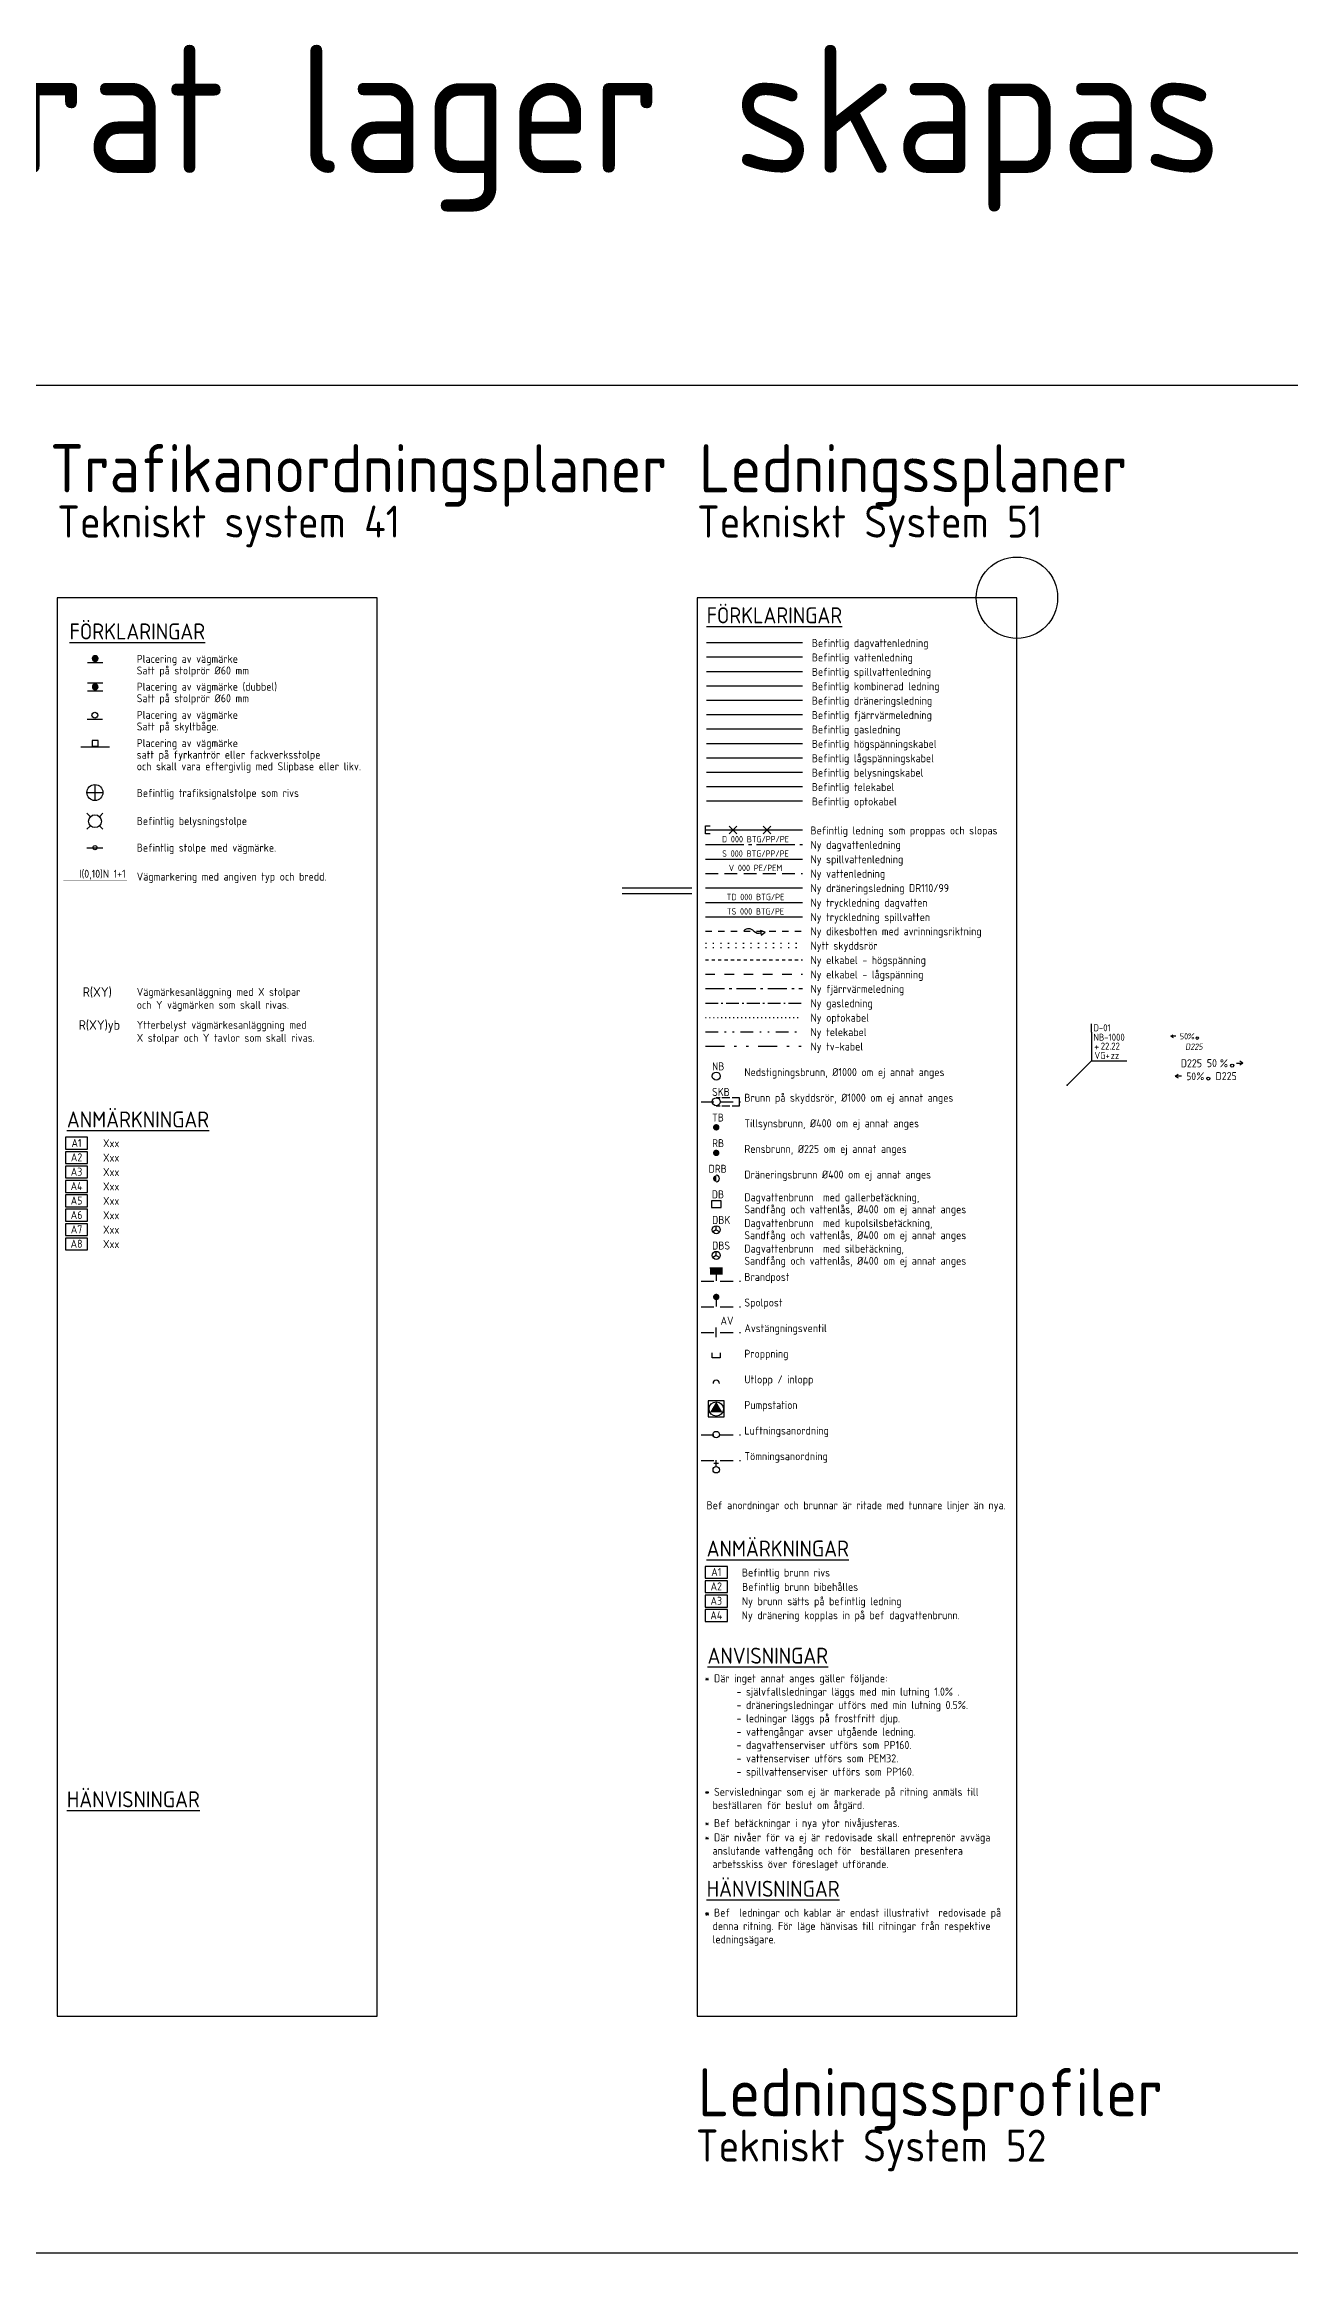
# Model space of a CAD drawing. Header units: metres. Extents: x 117469 to 120646, y 6145375 to 6148679.
# Drawn here: x 119257 to 119646, y 6145375 to 6146065 of the extents above; entities that cross this region are included whole.
import ezdxf
from ezdxf.enums import TextEntityAlignment as Align

# ---------------------------------------------------------------- set-up
doc = ezdxf.new("R2010")
doc.units = ezdxf.units.M
for name, pattern in [('1_1', [2, 1, -1]), ('AA_CENTER_4', [6.5, 4, -1, 0.5, -1]), ('AA_CENTER_6', [9.75, 6, -1.5, 0.75, -1.5]), ('AA_DASHED_1', [2, 1, -1]), ('AA_DASHED_2', [4, 2, -2]), ('AA_DASHED_3', [6, 3, -3]), ('AA_DIVIDE_4', [11, 4, -2, 0.5, -2, 0.5, -2]), ('AA_DIVIDE_6', [16.5, 6, -3, 0.75, -3, 0.75, -3]), ('AA_DOT_2', [1.25, 0.25, -1]), ('AA_DOT_3', [2.35, 0.35, -2]), ('BH90-PMB-DV', [16, 12, -1.5, 1, -1.5]), ('BH90-PMB-SPV', [16, 8, 8]), ('BH90-PMB-V', [6, 4, -2])]:
    doc.linetypes.add(name, pattern=pattern)
doc.layers.get('0').update_dxf_attribs({"linetype": 'CONTINUOUS'})
doc.layers.get('DEFPOINTS').update_dxf_attribs({"color": 5, "linetype": 'CONTINUOUS'})
for name, color, linetype in [('02_dib', 1, 'AA_DASHED_2'), ('05_rinnpil', 3, 'CONTINUOUS'), ('41_1+1(01)', 9, '1_1'), ('41_anm', 1, 'CONTINUOUS'), ('41_b_stolpe', 9, 'CONTINUOUS'), ('41_b_tsignal', 9, 'CONTINUOUS'), ('41_stolpe', 4, 'CONTINUOUS'), ('41_txt', 1, 'CONTINUOUS'), ('51_anm', 1, 'CONTINUOUS'), ('51_B-ledn-BEL', 1, 'BBEL'), ('51_B-ledn-D', 83, 'BDAG'), ('51_B-ledn-DR1', 83, 'DRANERINGSLEDN_1'), ('51_B-ledn-EL-HOG', 1, 'BHSP'), ('51_B-ledn-EL-LAG', 1, 'BLSP'), ('51_B-ledn-FV', 1, 'BFV'), ('51_B-ledn-GAS', 1, 'BGAS'), ('51_B-ledn-K', 23, 'BSPILL'), ('51_B-ledn-OPTO', 1, 'BOPTO'), ('51_B-ledn-S', 243, 'BSPILL'), ('51_B-ledn-TELE', 1, 'BTELE'), ('51_B-ledn-V', 173, 'BV'), ('51_b_dim', 4, 'CONTINUOUS'), ('51_br_txt', 1, 'CONTINUOUS'), ('51_ledn-DR2', 80, 'DRAN2'), ('51_ledn-FV', 7, 'AA_CENTER_6'), ('51_ledn-GAS', 7, 'AA_CENTER_4'), ('51_ledn-OPTO', 7, 'AA_DOT_2'), ('51_ledn-SKYDD', 7, 'AA_DOT_3'), ('51_ledn-TV', 7, 'AA_DIVIDE_6'), ('51_slopas', 7, 'CONTINUOUS'), ('51_txt', 1, 'CONTINUOUS'), ('51_txt_dim', 1, 'CONTINUOUS'), ('51_txt_lut', 2, 'CONTINUOUS'), ('H_BR_NR', 5, 'CONTINUOUS'), ('M-410A', 7, 'CONTINUOUS'), ('M-410B', 7, 'CONTINUOUS'), ('M-410C', 7, 'CONTINUOUS'), ('M-410D', 7, 'CONTINUOUS'), ('M-410E', 80, 'CONTINUOUS'), ('M-410F', 80, 'CONTINUOUS'), ('M-410H', 7, 'CONTINUOUS'), ('M-411', 240, 'BH90-PMB-SPV'), ('M-411tr', 240, 'BH90_VA_S_TR_PROJ'), ('M-412', 80, 'BH90-PMB-DV'), ('M-412tr', 80, 'BH90_VA_D_TR_PROJ'), ('M-413', 80, 'DRAN1'), ('M-414', 170, 'BH90-PMB-V'), ('M-414B', 3, 'CONTINUOUS'), ('M-423B', 3, 'CONTINUOUS'), ('M-423D', 170, 'CONTINUOUS'), ('M-423H', 170, 'CONTINUOUS'), ('M-423I', 170, 'CONTINUOUS'), ('M-423J', 170, 'CONTINUOUS'), ('M-432', 1, 'CONTINUOUS'), ('M-712D', 7, 'AA_DASHED_1'), ('M-712F', 7, 'AA_DASHED_3'), ('M-752', 7, 'AA_DIVIDE_4')]:
    doc.layers.add(name, color=color, linetype=linetype)
doc.styles.add('ISO', font='iso.shx')
doc.linetypes.add('BBEL', pattern='A,10,-2,["Eb",ISO,S=2,R=0,X=-1,Y=-1],-2.1', length=14.1)
doc.linetypes.add('BDAG', pattern='A,5,-1.5,1,-1.5,5,["/",ISO,S=2,R=0,X=-1,Y=-1],5,-1.5,1,-1.5,5', length=28)
doc.linetypes.add('BFV', pattern='A,10,-2,["FV",ISO,S=2,R=0,X=-1,Y=-1],-2.5', length=14.5)
doc.linetypes.add('BGAS', pattern='A,10,-2,["G",ISO,S=2,R=0,X=-1,Y=-1],-1.2', length=13.2)
doc.linetypes.add('BH90_VA_D_TR_PROJ', pattern='A,6,-1.5,1,-1.5,5,[1,VV.SHX,S=1,R=0,X=2,Y=0],0.01,[1,VV.SHX,S=0.95,R=0,X=2,Y=0],0.01,[1,VV.SHX,S=0.9,R=0,X=2,Y=0],0.01,[1,VV.SHX,S=0.8,R=0,X=2,Y=0],0.01,[1,VV.SHX,S=0.7,R=0,X=2,Y=0],0.01,[1,VV.SHX,S=0.6,R=0,X=2,Y=0],1', length=16.05)
doc.linetypes.add('BH90_VA_S_TR_PROJ', pattern='A,15,[1,VV.SHX,S=1,R=0,X=0,Y=0],0.01,[1,VV.SHX,S=0.9,R=0,X=0,Y=0],0.01,[1,VV.SHX,S=0.8,R=0,X=0,Y=0],0.01,[1,VV.SHX,S=0.7,R=0,X=0,Y=0],0.01,[1,VV.SHX,S=0.6,R=0,X=0,Y=0]', length=15.04)
doc.linetypes.add('BHSP', pattern='A,10,-2,["Eh",ISO,S=2,R=0,X=-1,Y=-1],-2.1', length=14.1)
doc.linetypes.add('BLSP', pattern='A,10,-2,["El",ISO,S=2,R=0,X=-1,Y=-1],-1.5', length=13.5)
doc.linetypes.add('BOPTO', pattern='A,10,-2,["To",ISO,S=2,R=0,X=-1,Y=-1],-2.3', length=14.3)
doc.linetypes.add('BSPILL', pattern='A,10,["/",ISO,S=2,R=0,X=-1,Y=-1],20', length=30)
doc.linetypes.add('BTELE', pattern='A,10,-2,["Te",ISO,S=2,R=0,X=-1,Y=-1],-2.3', length=14.3)
doc.linetypes.add('BV', pattern='A,3,-2,3,["/",ISO,S=2,R=0,X=-1,Y=-1],3,-2,6,-2,3', length=24)
doc.linetypes.add('DRAN1', pattern='A,6,0,["/",ISO,S=1.4,R=80,X=0,Y=0],-3', length=9)
doc.linetypes.add('DRAN2', pattern='A,6,0,["/",ISO,S=1.4,R=170,X=0,Y=0],-3', length=9)
doc.linetypes.add('DRANERINGSLEDN_1', pattern='A,6,0,["/",ISO,S=1.4,R=80,X=0,Y=0],-3', length=9)

# ---------------------------------------------------------------- blocks, each defined once
blk = doc.blocks.new('_VV-1S')
blk.add_line((4.49, -1.22), (-4.49, -1.22))
at = {"flags": 128}
blk.add_lwpolyline([(-0.9, -0.9), (0.9, -0.9), (0.9, 0.9), (-0.9, 0.9)], close=True, dxfattribs=at)
blk = doc.blocks.new('_TS-2')
blk.add_line((-2.4, -1.21), (2.4, -1.21))
blk.add_circle((0, 0), 0.9)
blk = doc.blocks.new('SYM9')
for p, q in [((-0.28, 0.28), (-0.5, 0.5)), ((0.28, 0.28), (0.5, 0.5)), ((-0.28, -0.28), (-0.5, -0.5)), ((0.28, -0.28), (0.5, -0.5))]:
    blk.add_line(p, q)
blk.add_circle((0, 0), 0.4)
blk = doc.blocks.new('SYM32')
blk.add_line((-0.5, 0), (0.5, 0))
blk.add_circle((0, 0), 0.13)
blk = doc.blocks.new('SYM53')
for p, q in [((-0.5, 0), (0.5, 0)), ((0, 0.5), (0, -0.5))]:
    blk.add_line(p, q)
blk.add_circle((0, 0), 0.5)
blk = doc.blocks.new('VM_2')
h = blk.add_hatch(color=256)
edge = h.paths.add_edge_path()
edge.add_arc((0, 0), 0.9, 180, 360)
edge.add_arc((0, 0), 0.9, 360, 540)
for p, q in [((2.4, 1.2), (-2.4, 1.2)), ((-2.4, -1.2), (2.4, -1.2))]:
    blk.add_line(p, q)
blk.add_lwpolyline([(-0.9, 0, 1), (0.9, 0, 1)], format="xyb", close=True)
blk = doc.blocks.new('_TS-1')
h = blk.add_hatch(color=256)
edge = h.paths.add_edge_path()
edge.add_arc((0, 0), 0.9, 180, 360)
edge.add_arc((0, 0), 0.9, 360, 540)
blk.add_line((-2.4, -1.2), (2.4, -1.2))
blk.add_lwpolyline([(-0.9, 0, 1), (0.9, 0, 1)], format="xyb", close=True)
blk = doc.blocks.new('_SLLEDN')
at = {"linetype": 'Continuous'}
for p, q in [((1.18, -1.18), (-1.18, 1.18)), ((-1.18, -1.18), (1.18, 1.18))]:
    blk.add_line(p, q, dxfattribs=at)
blk = doc.blocks.new('BH90902f')
at = {"const_width": 1}
blk.add_lwpolyline([(-0.5, 0, 1), (0.5, 0, 1)], format="xyb", close=True, dxfattribs=at)
at = {"color": 1, "style": 'ISO', "flags": 8}
blk.add_attdef('TB', (-1.3, 1.8), '', height=2.5, dxfattribs=at)
blk = doc.blocks.new('BH90904f')
at = {"const_width": 1}
blk.add_lwpolyline([(-0.5, 0, 1), (0.5, 0, 1)], format="xyb", close=True, dxfattribs=at)
at = {"color": 1, "style": 'ISO', "flags": 8}
blk.add_attdef('RB', (-1.3, 1.8), '', height=2.5, dxfattribs=at)
blk = doc.blocks.new('BH90905f')
for p, q in [((1.5, 1), (-1.5, 1)), ((-1.5, 1), (-1.5, -1)), ((1.5, -1), (1.5, 1)), ((-1.5, -1), (1.5, -1))]:
    blk.add_line(p, q)
at = {"color": 1, "style": 'ISO', "flags": 8}
blk.add_attdef('DB1', (-1.4, 1.8), '', height=2.5, dxfattribs=at)
blk = doc.blocks.new('BH90908f')
at = {"color": 1}
for q in [(-1.08, -0.62), (0, 1.25), (1.08, -0.62)]:
    blk.add_line((0, 0), q, dxfattribs=at)
blk.add_circle((0, 0), 1.25)
at = {"color": 1, "style": 'ISO', "flags": 8}
blk.add_attdef('DB', (-1.3, 1.8), '', height=2.5, dxfattribs=at)
blk = doc.blocks.new('BH90922f')
for points in [[(1.25, 1.5), (1.25, 0), (-1.25, 0)], [(-1.25, 0), (-1.25, 1.5)]]:
    blk.add_lwpolyline(points)
blk = doc.blocks.new('BH90923f')
blk.add_arc((0, -1), 1, 0, 180)
blk = doc.blocks.new('BH90901f')
blk.add_circle((0, 0), 1.25)
at = {"color": 1, "style": 'ISO', "flags": 8}
blk.add_attdef('NB', (-1.3, 1.8), '', height=2.5, dxfattribs=at)
blk = doc.blocks.new('BH90917f')
for p, q in [((2, 0), (0, 0)), ((4, -2), (4, 2))]:
    blk.add_line(p, q)
for points in [[(2, 2), (2, -2), (4, 2), (4, -2)], [(4, 2), (4, 2), (4, -2)]]:
    blk.add_solid(points)
blk = doc.blocks.new('BH90903f')
at = {"const_width": 1}
blk.add_lwpolyline([(0, 0.5, 0.414214), (-0.5, 0, 0.414214), (0, -0.5, 0.414214)], format="xyb", dxfattribs=at)
blk.add_arc((0, 0), 1, 270, 90)
at = {"color": 1, "style": 'ISO', "flags": 8}
blk.add_attdef('DRB', (-2.4, 1.8), '', height=2.5, dxfattribs=at)
blk = doc.blocks.new('BH90918f')
blk.add_line((2, 0), (0, 0))
at = {"const_width": 1}
blk.add_lwpolyline([(3, 0.5, 1), (3, -0.5, 1)], format="xyb", close=True, dxfattribs=at)
blk = doc.blocks.new('BH90920f')
blk.add_lwpolyline([(1, 0, 0, 0, 0), (2, 0, 2, 0, 0), (4, 0, 0, 0, 0)], format="xyseb")
blk.add_circle((0, 0), 1)
blk = doc.blocks.new('BH90921f')
blk.add_line((2, 0), (0, 0))
blk.add_lwpolyline([(1, 0.75), (1, -0.75)])
blk.add_circle((3, 0), 1)
blk = doc.blocks.new('BH90924f')
at = {"color": 1}
for p, q in [((-1.25, 0), (-1.25, -1.25)), ((1.25, -1.25), (1.25, 0)), ((-1.25, -1.75), (-1.25, -4.25)), ((-1.25, -5), (-1.25, -7.25)), ((1.25, -4.25), (1.25, -1.75)), ((1.25, -7.25), (1.25, -5)), ((-1.25, -7.25), (1.25, -7.25))]:
    blk.add_line(p, q, dxfattribs=at)
blk.add_circle((0, 0), 1.25)
at = {"color": 1, "style": 'ISO', "flags": 8}
blk.add_attdef('NB', (1.8, 1.3), '', height=2.5, rotation=270, dxfattribs=at)
blk = doc.blocks.new('BH90925f')
blk.add_lwpolyline([(-2.5, -2.5), (2.5, -2.5), (2.5, 2.5), (-2.5, 2.5)], close=True)
blk.add_lwpolyline([(0, 2.25, 0, 3.82, 0), (0, -1, 3.82, 3.82, 0)], format="xyseb")
at = {"color": 1}
blk.add_circle((0, 0), 2.25, dxfattribs=at)
blk = doc.blocks.new('BH90919f')
blk.add_line((1.5, 0), (-1.5, 0))
at = {"color": 1, "style": 'ISO', "flags": 8}
blk.add_attdef('AV', (-2.4, 1.35), '', height=2.5, dxfattribs=at)
blk = doc.blocks.new('_BR_T')
at = {"layer": '51_br_txt', "flags": 128}
blk.add_lwpolyline([(7.62, 16.62), (7.62, 7.63), (18.68, 7.63)], dxfattribs=at)
at = {"layer": 'H_BR_NR'}
blk.add_line((7.62, 16.62), (7.62, 19.19), dxfattribs=at)
at = {"layer": '51_br_txt', "style": 'ISO'}
blk.add_text('+', height=2.64, dxfattribs=at).set_placement((8.37, 10.86))
for tag, p in [('BR-TYP', (8.19, 13.92)), ('GNIV', (10.47, 11.14))]:
    blk.add_attdef(tag, p, '', height=2.2, dxfattribs=at)
at = {"layer": 'H_BR_NR', "style": 'ISO'}
blk.add_attdef('BR-NR', (8.19, 16.9), '', height=2.2, dxfattribs=at)
blk = doc.blocks.new('_VG')
blk.add_point((0, 0))
at = {"style": 'ISO'}
for tag, p in [('TE', (4.74, 2.64)), ('VG', (9.57, 2.64))]:
    blk.add_attdef(tag, p, '', height=2.2, dxfattribs=at)
blk = doc.blocks.new('_LUT-V')
for p, q in [((-8.74, 1.75), (-7.83, 2.35)), ((-8.74, 1.75), (-7.8, 1.14)), ((-6.73, 1.75), (-8.74, 1.75))]:
    blk.add_line(p, q)
blk.add_circle((2, 0.95), 0.498)
at = {"style": 'ISO'}
blk.add_text('%', height=2.5, dxfattribs=at).set_placement((-1.82, 0.46))
blk.add_attdef('LU', text='', height=2.5, dxfattribs=at).set_placement((-2.95, -0.26), align=Align.BOTTOM_RIGHT)
blk = doc.blocks.new('_LUT-H')
for p, q in [((3.74, 1.64), (5.75, 1.64)), ((5.75, 1.64), (4.81, 1.03)), ((5.75, 1.64), (4.83, 2.24))]:
    blk.add_line(p, q)
blk.add_circle((2.41, 0.85), 0.498)
at = {"style": 'ISO'}
blk.add_text('%', height=2.5, dxfattribs=at).set_placement((-1.42, 0.35))
blk.add_attdef('LU', text='', height=2.5, dxfattribs=at).set_placement((-2.34, -0.37), align=Align.BOTTOM_RIGHT)
blk = doc.blocks.new('_ANM')
at = {"color": 0}
blk.add_lwpolyline([(-3.46, -1.95), (3.46, -1.95), (3.46, 1.76), (-3.46, 1.76)], close=True, dxfattribs=at)
at = {"color": 4, "style": 'ISO'}
blk.add_attdef('ANM', text='', height=2.5, dxfattribs=at).set_placement((0, 0), align=Align.MIDDLE_CENTER)
blk = doc.blocks.new('_PIL')
at = {"color": 0, "linetype": 'ByBlock'}
blk.add_lwpolyline([(3.48, -0.36), (2.05, 0.19), (2.29, -1.32)], close=True, dxfattribs=at)
for centre, radius, start, end in [((-1.64, -1.49), 2.21, 42.36378, 135.34793), ((1.55, 1.36), 2.06, 221.38898, 288.1611)]:
    blk.add_arc(centre, radius, start, end, dxfattribs=at)

msp = doc.modelspace()

# ---------------------------------------------------------------- linework, layer by layer
at = {"layer": '02_dib'}
msp.add_line((119463.771, 6145787.957), (119494.18, 6145787.957), dxfattribs=at)
at = {"layer": '41_1+1(01)', "const_width": 0.1}
msp.add_lwpolyline([(119263.032, 6145803.736), (119283.032, 6145803.736)], dxfattribs=at)
at = {"layer": '51_B-ledn-BEL'}
msp.add_line((119464.18, 6145837.589), (119494.18, 6145837.589), dxfattribs=at)
at = {"layer": '51_B-ledn-D'}
msp.add_line((119464.18, 6145878.089), (119494.18, 6145878.089), dxfattribs=at)
at = {"layer": '51_B-ledn-DR1'}
msp.add_line((119464.18, 6145860.089), (119494.18, 6145860.089), dxfattribs=at)
at = {"layer": '51_B-ledn-EL-HOG'}
msp.add_line((119464.18, 6145846.589), (119494.18, 6145846.589), dxfattribs=at)
at = {"layer": '51_B-ledn-EL-LAG'}
msp.add_line((119464.18, 6145842.089), (119494.18, 6145842.089), dxfattribs=at)
at = {"layer": '51_B-ledn-FV'}
msp.add_line((119464.18, 6145855.589), (119494.18, 6145855.589), dxfattribs=at)
at = {"layer": '51_B-ledn-GAS'}
msp.add_line((119464.18, 6145851.089), (119494.18, 6145851.089), dxfattribs=at)
at = {"layer": '51_B-ledn-K'}
msp.add_line((119464.18, 6145864.589), (119494.18, 6145864.589), dxfattribs=at)
at = {"layer": '51_B-ledn-OPTO'}
msp.add_line((119464.18, 6145828.589), (119494.18, 6145828.589), dxfattribs=at)
at = {"layer": '51_B-ledn-S'}
msp.add_line((119464.18, 6145869.089), (119494.18, 6145869.089), dxfattribs=at)
at = {"layer": '51_B-ledn-TELE'}
msp.add_line((119464.18, 6145833.089), (119494.18, 6145833.089), dxfattribs=at)
at = {"layer": '51_B-ledn-V'}
msp.add_line((119464.18, 6145873.589), (119494.18, 6145873.589), dxfattribs=at)
at = {"layer": '51_br_txt', "flags": 128}
msp.add_lwpolyline([(119584.519, 6145747.38), (119576.898, 6145739.747)], dxfattribs=at)
at = {"layer": '51_ledn-DR2'}
msp.add_line((119437.73, 6145799.645), (119459.582, 6145799.645), dxfattribs=at)
at = {"layer": '51_ledn-FV'}
msp.add_line((119463.771, 6145769.957), (119494.18, 6145769.957), dxfattribs=at)
at = {"layer": '51_ledn-GAS'}
msp.add_line((119463.771, 6145765.457), (119494.18, 6145765.457), dxfattribs=at)
at = {"layer": '51_ledn-OPTO'}
msp.add_line((119463.771, 6145760.957), (119492.831, 6145760.957), dxfattribs=at)
at = {"layer": '51_ledn-SKYDD'}
for p, q in [((119463.771, 6145784.147), (119494.18, 6145784.147)), ((119463.771, 6145782.767), (119494.18, 6145782.767))]:
    msp.add_line(p, q, dxfattribs=at)
at = {"layer": '51_ledn-TV'}
msp.add_line((119463.771, 6145751.957), (119494.18, 6145751.957), dxfattribs=at)
at = {"layer": '51_slopas', "color": 1}
msp.add_line((119463.771, 6145819.529), (119494.18, 6145819.529), dxfattribs=at)
at = {"layer": 'DEFPOINTS', "flags": 128}
for points in [[(118644.424, 6145374.981), (120226.36, 6145374.981), (120226.36, 6145958.365), (118644.424, 6145958.365)], [(119261.18, 6145892.089), (119261.18, 6145448.889), (119361.18, 6145448.889), (119361.18, 6145892.089)], [(119461.18, 6145448.889), (119561.18, 6145448.889), (119561.18, 6145892.089), (119461.18, 6145892.089)]]:
    msp.add_lwpolyline(points, close=True, dxfattribs=at)
at = {"layer": 'DEFPOINTS'}
msp.add_circle((119561.18, 6145892.089), 12.72, dxfattribs=at)
at = {"layer": 'M-411'}
msp.add_line((119463.771, 6145810.457), (119494.18, 6145810.457), dxfattribs=at)
at = {"layer": 'M-411tr'}
msp.add_line((119463.771, 6145792.385), (119494.18, 6145792.385), dxfattribs=at)
at = {"layer": 'M-412'}
msp.add_line((119463.771, 6145814.957), (119494.18, 6145814.957), dxfattribs=at)
at = {"layer": 'M-412tr'}
msp.add_line((119463.771, 6145796.885), (119494.18, 6145796.885), dxfattribs=at)
at = {"layer": 'M-413'}
for p, q in [((119437.73, 6145801.457), (119459.582, 6145801.457)), ((119463.771, 6145801.457), (119494.18, 6145801.457))]:
    msp.add_line(p, q, dxfattribs=at)
at = {"layer": 'M-414'}
for p, q in [((119463.771, 6145805.957), (119494.18, 6145805.957)), ((119462.456, 6145734.625), (119474.755, 6145734.625)), ((119462.456, 6145678.561), (119474.755, 6145678.561)), ((119462.456, 6145670.561), (119474.755, 6145670.561)), ((119462.456, 6145662.561), (119474.755, 6145662.561)), ((119462.456, 6145630.561), (119474.755, 6145630.561)), ((119462.456, 6145622.561), (119474.755, 6145622.561))]:
    msp.add_line(p, q, dxfattribs=at)
at = {"layer": 'M-712D'}
msp.add_line((119463.771, 6145778.957), (119494.18, 6145778.957), dxfattribs=at)
at = {"layer": 'M-712F'}
msp.add_line((119463.771, 6145774.457), (119494.18, 6145774.457), dxfattribs=at)
at = {"layer": 'M-752'}
msp.add_line((119463.771, 6145756.457), (119494.18, 6145756.457), dxfattribs=at)

# ---------------------------------------------------------------- block references
at = {"layer": '05_rinnpil'}
msp.add_blockref('_PIL', (119478.975, 6145787.957), dxfattribs=at)
at = {"layer": '41_anm'}
for p, values in [((119267.212, 6145721.75), {'ANM': 'A1'}), ((119267.212, 6145717.25), {'ANM': 'A2'}), ((119267.212, 6145712.75), {'ANM': 'A3'}), ((119267.212, 6145708.25), {'ANM': 'A4'}), ((119267.212, 6145703.75), {'ANM': 'A5'}), ((119267.212, 6145699.25), {'ANM': 'A6'}), ((119267.212, 6145694.75), {'ANM': 'A7'}), ((119267.212, 6145690.25), {'ANM': 'A8'})]:
    msp.add_blockref('_ANM', p, dxfattribs=at).add_auto_attribs(values)
at = {"layer": '41_b_stolpe', "xscale": 5, "yscale": 5, "zscale": 5}
for name, p in [('SYM9', (119272.961, 6145822.266)), ('SYM32', (119272.961, 6145813.975))]:
    msp.add_blockref(name, p, dxfattribs=at)
at = {"layer": '41_b_tsignal', "xscale": 5, "yscale": 5, "zscale": 5}
msp.add_blockref('SYM53', (119272.961, 6145831.231), dxfattribs=at)
at = {"layer": '41_stolpe'}
for name, p in [('_TS-1', (119273.032, 6145873.07)), ('VM_2', (119273.051, 6145864.241)), ('_TS-2', (119272.928, 6145855.387)), ('_VV-1S', (119273.022, 6145846.585))]:
    msp.add_blockref(name, p, dxfattribs=at)
at = {"layer": '51_anm'}
for p, values in [((119467.193, 6145587.687), {'ANM': 'A1'}), ((119467.193, 6145583.187), {'ANM': 'A2'}), ((119467.193, 6145578.687), {'ANM': 'A3'}), ((119467.193, 6145574.187), {'ANM': 'A4'})]:
    msp.add_blockref('_ANM', p, dxfattribs=at).add_auto_attribs(values)
at = {"layer": '51_b_dim'}
ref = msp.add_blockref('_LUT-V', (119616.029, 6145753.765), dxfattribs=dict(at, xscale=0.7687679999944521, yscale=0.7687680004164577, zscale=0.7687680000000002))
ref.add_attrib('LU', '50', dxfattribs={"layer": '0', "height": 1.9219, "style": 'ISO'}).set_placement((119612.071, 6145753.52), align=Align.BOTTOM_LEFT)
at = {"layer": '51_br_txt'}
msp.add_blockref('_BR_T', (119576.898, 6145739.747), dxfattribs=at).add_auto_attribs({'GNIV': '22.22', 'BR-TYP': 'NB-1000', 'BR-NR': 'D-01'})
ref = msp.add_blockref('_VG', (119576.898, 6145739.747), dxfattribs=at)
ref.add_attrib('VG', 'zz', (119590.483, 6145747.986), dxfattribs={"layer": '0', "height": 2.2, "style": 'ISO'})
ref.add_attrib('TE', 'VG+', (119585.412, 6145747.986), dxfattribs={"layer": '0', "height": 2.2, "style": 'ISO'})
at = {"layer": '51_slopas'}
for p in [(119472.435, 6145819.529), (119483.034, 6145819.529)]:
    msp.add_blockref('_SLLEDN', p, dxfattribs=at)
at = {"layer": '51_txt_lut'}
msp.add_blockref('_LUT-H', (119626.048, 6145745.039), dxfattribs=at).add_auto_attribs({'LU': '50'})
ref = msp.add_blockref('_LUT-V', (119619.062, 6145740.943), dxfattribs=dict(at, xscale=0.9609599999967031, yscale=0.9609599998220801, zscale=0.9609600000000003))
ref.add_attrib('LU', '50', dxfattribs={"layer": '0', "height": 2.4024, "style": 'ISO'}).set_placement((119614.114, 6145740.637), align=Align.BOTTOM_LEFT)
at = {"layer": 'M-410A'}
msp.add_blockref('BH90901f', (119467.18, 6145742.625), dxfattribs=at).add_auto_attribs({'NB': 'NB'})
at = {"layer": 'M-410A', "rotation": 90}
msp.add_blockref('BH90924f', (119467.18, 6145734.625), dxfattribs=at).add_auto_attribs({'NB': 'SKB'})
at = {"layer": 'M-410B'}
msp.add_blockref('BH90902f', (119467.18, 6145726.625), dxfattribs=at).add_auto_attribs({'TB': 'TB'})
at = {"layer": 'M-410C'}
msp.add_blockref('BH90904f', (119467.18, 6145718.625), dxfattribs=at).add_auto_attribs({'RB': 'RB'})
at = {"layer": 'M-410D'}
msp.add_blockref('BH90903f', (119467.18, 6145710.625), dxfattribs=at).add_auto_attribs({'DRB': 'DRB'})
at = {"layer": 'M-410E'}
msp.add_blockref('BH90905f', (119467.18, 6145702.625), dxfattribs=at).add_auto_attribs({'DB1': 'DB'})
at = {"layer": 'M-410F'}
for p, values in [((119467.18, 6145694.625), {'DB': 'DBK'}), ((119467.18, 6145686.625), {'DB': 'DBS'})]:
    msp.add_blockref('BH90908f', p, dxfattribs=at).add_auto_attribs(values)
at = {"layer": 'M-410H'}
msp.add_blockref('BH90923f', (119467.18, 6145647.625), dxfattribs=at)
at = {"layer": 'M-414B', "rotation": 270}
msp.add_blockref('BH90922f', (119463.771, 6145819.529), dxfattribs=at)
at = {"layer": 'M-414B'}
msp.add_blockref('BH90922f', (119467.18, 6145654.625), dxfattribs=at)
at = {"layer": 'M-423B'}
msp.add_blockref('BH90925f', (119467.18, 6145638.625), dxfattribs=at)
at = {"layer": 'M-423D'}
ref = msp.add_blockref('BH90919f', (119467.18, 6145662.561), dxfattribs=dict(at, rotation=270))
ref.add_attrib('AV', 'AV', (119468.53, 6145664.961), dxfattribs={"layer": '0', "color": 1, "height": 2.5, "style": 'ISO', "flags": 8})
at = {"layer": 'M-423D', "rotation": 90}
msp.add_blockref('BH90920f', (119467.18, 6145630.625), dxfattribs=at)
at = {"layer": 'M-423H', "rotation": 90}
msp.add_blockref('BH90917f', (119467.18, 6145678.625), dxfattribs=at)
at = {"layer": 'M-423I', "rotation": 90}
msp.add_blockref('BH90918f', (119467.18, 6145670.625), dxfattribs=at)
at = {"layer": 'M-423J', "rotation": 270}
msp.add_blockref('BH90921f', (119467.18, 6145622.625), dxfattribs=at)

# ---------------------------------------------------------------- texts
at = {"layer": '41_txt', "color": 7, "style": 'ISO'}
for s, p in [('%%uFÖRKLARINGAR', (119265.036, 6145879.062)), ('%%uANMÄRKNINGAR', (119264.18, 6145726.583)), ('%%uHÄNVISNINGAR', (119264.18, 6145514.168))]:
    msp.add_text(s, height=5, dxfattribs=at).set_placement(p)
at = {"layer": '41_txt', "style": 'ISO'}
for s, height, p in [('Satt på stolprör %%c60 mm', 2.5, (119286.032, 6145868.103)), ('Placering av vägmärke', 2.5, (119286.032, 6145871.735)), ('Placering av vägmärke (dubbel)', 2.5, (119286.032, 6145863.059)), ('Satt på stolprör %%c60 mm', 2.5, (119286.032, 6145859.427)), ('Placering av vägmärke', 2.5, (119286.032, 6145854.246)), ('Satt på skyltbåge.', 2.5, (119286.032, 6145850.614)), ('satt på fyrkantrör eller fackverksstolpe', 2.5, (119286.032, 6145841.8)), ('Placering av vägmärke', 2.5, (119286.032, 6145845.432)), ('och skall vara eftergivlig med Slipbase eller likv.', 2.5, (119286.032, 6145838.169)), ('Befintlig trafiksignalstolpe som rivs', 2.5, (119286.032, 6145829.839)), ('Befintlig belysningstolpe', 2.5, (119286.032, 6145821.092)), ('Befintlig stolpe med vägmärke.', 2.5, (119286.032, 6145812.743)), ('I(0,10)N 1+1', 2.5, (119268.057, 6145804.596)), ('Vägmarkering med angiven typ och bredd.', 2.5, (119286.032, 6145803.702)), ('R(XY)', 3, (119269.141, 6145767.395)), ('Vägmärkesanläggning med X stolpar', 2.5, (119286.032, 6145767.697)), ('och Y vägmärken som skall rivas.', 2.5, (119286.032, 6145763.64)), ('R(XY)yb', 3, (119267.892, 6145757.095)), ('Ytterbelyst vägmärkesanläggning med', 2.5, (119286.032, 6145757.397)), ('X stolpar och Y tavlor som skall rivas.', 2.5, (119286.032, 6145753.34)), ('Xxx', 2.5, (119275.491, 6145720.415)), ('Xxx', 2.5, (119275.491, 6145715.915)), ('Xxx', 2.5, (119275.491, 6145711.415)), ('Xxx', 2.5, (119275.491, 6145706.915)), ('Xxx', 2.5, (119275.491, 6145702.415)), ('Xxx', 2.5, (119275.491, 6145697.915)), ('Xxx', 2.5, (119275.491, 6145693.415)), ('Xxx', 2.5, (119275.491, 6145688.915))]:
    msp.add_text(s, height=height, dxfattribs=at).set_placement(p)
at = {"layer": '51_anm', "style": 'ISO'}
for s, p in [('Befintlig brunn rivs', (119475.203, 6145586.268)), ('Ny brunn sätts på befintlig ledning', (119475.206, 6145577.308)), ('Befintlig brunn bibehålles', (119475.268, 6145581.796)), ('Ny dränering kopplas in på bef dagvattenbrunn.', (119475.152, 6145572.932))]:
    msp.add_text(s, height=2.5, dxfattribs=at).set_placement(p)
at = {"layer": '51_b_dim', "style": 'ISO', "oblique": 9}
msp.add_text('D225', height=2, dxfattribs=at).set_placement((119613.775, 6145750.804))
at = {"layer": '51_txt', "color": 7, "style": 'ISO'}
for s, p in [('%%uFÖRKLARINGAR', (119464.18, 6145884.089)), ('%%uANMÄRKNINGAR', (119464.18, 6145592.52)), ('%%UANVISNINGAR', (119464.448, 6145559.039)), ('%%uHÄNVISNINGAR', (119464.18, 6145486.218))]:
    msp.add_text(s, height=5, dxfattribs=at).set_placement(p)
at = {"layer": '51_txt', "style": 'ISO'}
for s, p in [('Befintlig dagvattenledning', (119497.058, 6145876.682)), ('Befintlig vattenledning', (119497.058, 6145872.182)), ('Befintlig spillvattenledning', (119497.058, 6145867.682)), ('Befintlig kombinerad ledning', (119497.058, 6145863.182)), ('Befintlig dräneringsledning', (119497.058, 6145858.682)), ('Befintlig fjärrvärmeledning', (119497.058, 6145854.182)), ('Befintlig gasledning', (119497.058, 6145849.682)), ('Befintlig högspänningskabel', (119497.058, 6145845.182)), ('Befintlig lågspänningskabel', (119497.058, 6145840.682)), ('Befintlig belysningskabel', (119497.058, 6145836.182)), ('Befintlig telekabel', (119497.058, 6145831.682)), ('Befintlig optokabel', (119497.058, 6145827.182)), ('Befintlig ledning som proppas och slopas', (119496.649, 6145818.122)), ('Ny dagvattenledning', (119496.649, 6145813.622)), ('Ny spillvattenledning', (119496.649, 6145809.122)), ('Ny vattenledning', (119496.649, 6145804.622)), ('Ny dräneringsledning DR110/99', (119496.649, 6145800.122)), ('Ny tryckledning dagvatten', (119496.649, 6145795.55)), ('Ny tryckledning spillvatten', (119496.649, 6145791.05)), ('Ny dikesbotten med avrinningsriktning', (119496.649, 6145786.622)), ('Nytt skyddsrör', (119496.649, 6145782.122)), ('Ny elkabel - högspänning', (119496.649, 6145777.622)), ('Ny elkabel - lågspänning', (119496.649, 6145773.122)), ('Ny fjärrvärmeledning', (119496.649, 6145768.622)), ('Ny gasledning', (119496.649, 6145764.122)), ('Ny optokabel', (119496.649, 6145759.622)), ('Ny telekabel', (119496.649, 6145755.122)), ('Ny tv-kabel', (119496.649, 6145750.622)), ('Nedstigningsbrunn, %%c1000 om ej annat anges', (119475.979, 6145742.625)), ('Brunn på skyddsrör, %%c1000 om ej annat anges', (119475.979, 6145734.625)), ('Tillsynsbrunn, %%c400 om ej annat anges', (119475.979, 6145726.625)), ('Rensbrunn, %%c225 om ej annat anges', (119475.979, 6145718.625)), ('Dräneringsbrunn %%c400 om ej annat anges', (119475.979, 6145710.625)), ('Dagvattenbrunn  med gallerbetäckning,', (119475.979, 6145703.508)), ('Sandfång och vattenlås, %%c400 om ej annat anges', (119475.979, 6145699.757)), ('Dagvattenbrunn  med kupolsilsbetäckning,', (119475.979, 6145695.482)), ('Sandfång och vattenlås, %%c400 om ej annat anges', (119475.979, 6145691.665)), ('Sandfång och vattenlås, %%c400 om ej annat anges', (119475.979, 6145683.665)), ('Dagvattenbrunn  med silbetäckning,', (119475.979, 6145687.482)), ('Brandpost', (119475.979, 6145678.625)), ('Spolpost', (119475.979, 6145670.625)), ('Avstängningsventil', (119475.979, 6145662.625)), ('Proppning', (119475.979, 6145654.625)), ('Utlopp / inlopp', (119475.979, 6145646.625)), ('Pumpstation', (119475.979, 6145638.625)), ('Luftningsanordning', (119475.979, 6145630.625)), ('Tömningsanordning', (119475.979, 6145622.625)), ('Bef anordningar och brunnar är ritade med tunnare linjer än nya.', (119464.166, 6145607.291)), ('*', (119463.54, 6145517.854)), ('*', (119463.562, 6145479.698))]:
    msp.add_text(s, height=2.5, dxfattribs=at).set_placement(p)
at = {"layer": '51_txt', "char_height": 2.5, "width": 97.63933, "attachment_point": 1, "style": 'ISO'}
for s, insert in [('* Där inget annat anges gäller följande:\\P^I- självfallsledningar läggs med min lutning 1.0% .\\P^I- dräneringsledningar utförs med min lutning 0.5%.\\P^I- ledningar läggs på frostfritt djup.\\P^I- vattengångar avser utgående ledning.\\P^I- dagvattenserviser utförs som PP160.\\P^I- vattenserviser utförs som PEM32.\\P^I- spillvattenserviser utförs som PP160.', (119463.54, 6145555.727)), ('\\pi-2.5,l2.5;* Servisledningar som ej är markerade på ritning anmäls till beställaren för beslut om åtgärd.', (119463.54, 6145520.269)), ('\\pi-2.5,l2.5;* Bef betäckningar i nya ytor nivåjusteras.', (119463.54, 6145510.515)), ('\\pi-2.5,l2.5;* Där nivåer för va ej är redovisade skall entreprenör avväga anslutande vattengång och för  beställaren presentera arbetsskiss över föreslaget utförande.', (119463.54, 6145506.04)), ('\\pi-2.5,l2.5;* Bef  ledningar och kablar är endast illustrativt  redovisade på denna ritning. För läge hänvisas till ritningar från respektive ledningsägare.', (119463.54, 6145482.515))]:
    msp.add_mtext(s, dxfattribs=dict(at, insert=insert))
at = {"layer": '51_txt_dim', "style": 'ISO'}
for p in [(119612.393, 6145745.387), (119623.274, 6145741.372)]:
    msp.add_text('D225', height=2.5, dxfattribs=at).set_placement(p)
at = {"layer": 'DEFPOINTS', "style": 'ISO'}
for s, height, p in [('Finns det inget fördefinierat lager skapas nytt lager enligt:', 40, (118665.922, 6146024.824)), ('Trafikanordningsplaner', 15, (119258.901, 6145925.037)), ('Ledningssplaner', 15, (119461.854, 6145925.037)), ('Tekniskt system 41', 10, (119261.18, 6145910.876)), ('Tekniskt System 51', 10, (119461.18, 6145910.876)), ('Ledningssprofiler', 15, (119461.487, 6145417.656)), ('Tekniskt System 52', 10, (119460.813, 6145403.494))]:
    msp.add_text(s, height=height, dxfattribs=at).set_placement(p)
at = {"layer": 'M-432', "style": 'ISO'}
for s, p in [('D 000 BTG/PP/PE', (119479.446, 6145815.657)), ('S 000 BTG/PP/PE', (119479.446, 6145811.157)), ('V 000 PE/PEM', (119479.446, 6145806.657)), ('TD 000 BTG/PE', (119479.446, 6145797.585)), ('TS 000 BTG/PE', (119479.446, 6145793.085))]:
    msp.add_text(s, height=2, dxfattribs=at).set_placement(p, align=Align.CENTER)

doc.saveas('drawing.dxf')
